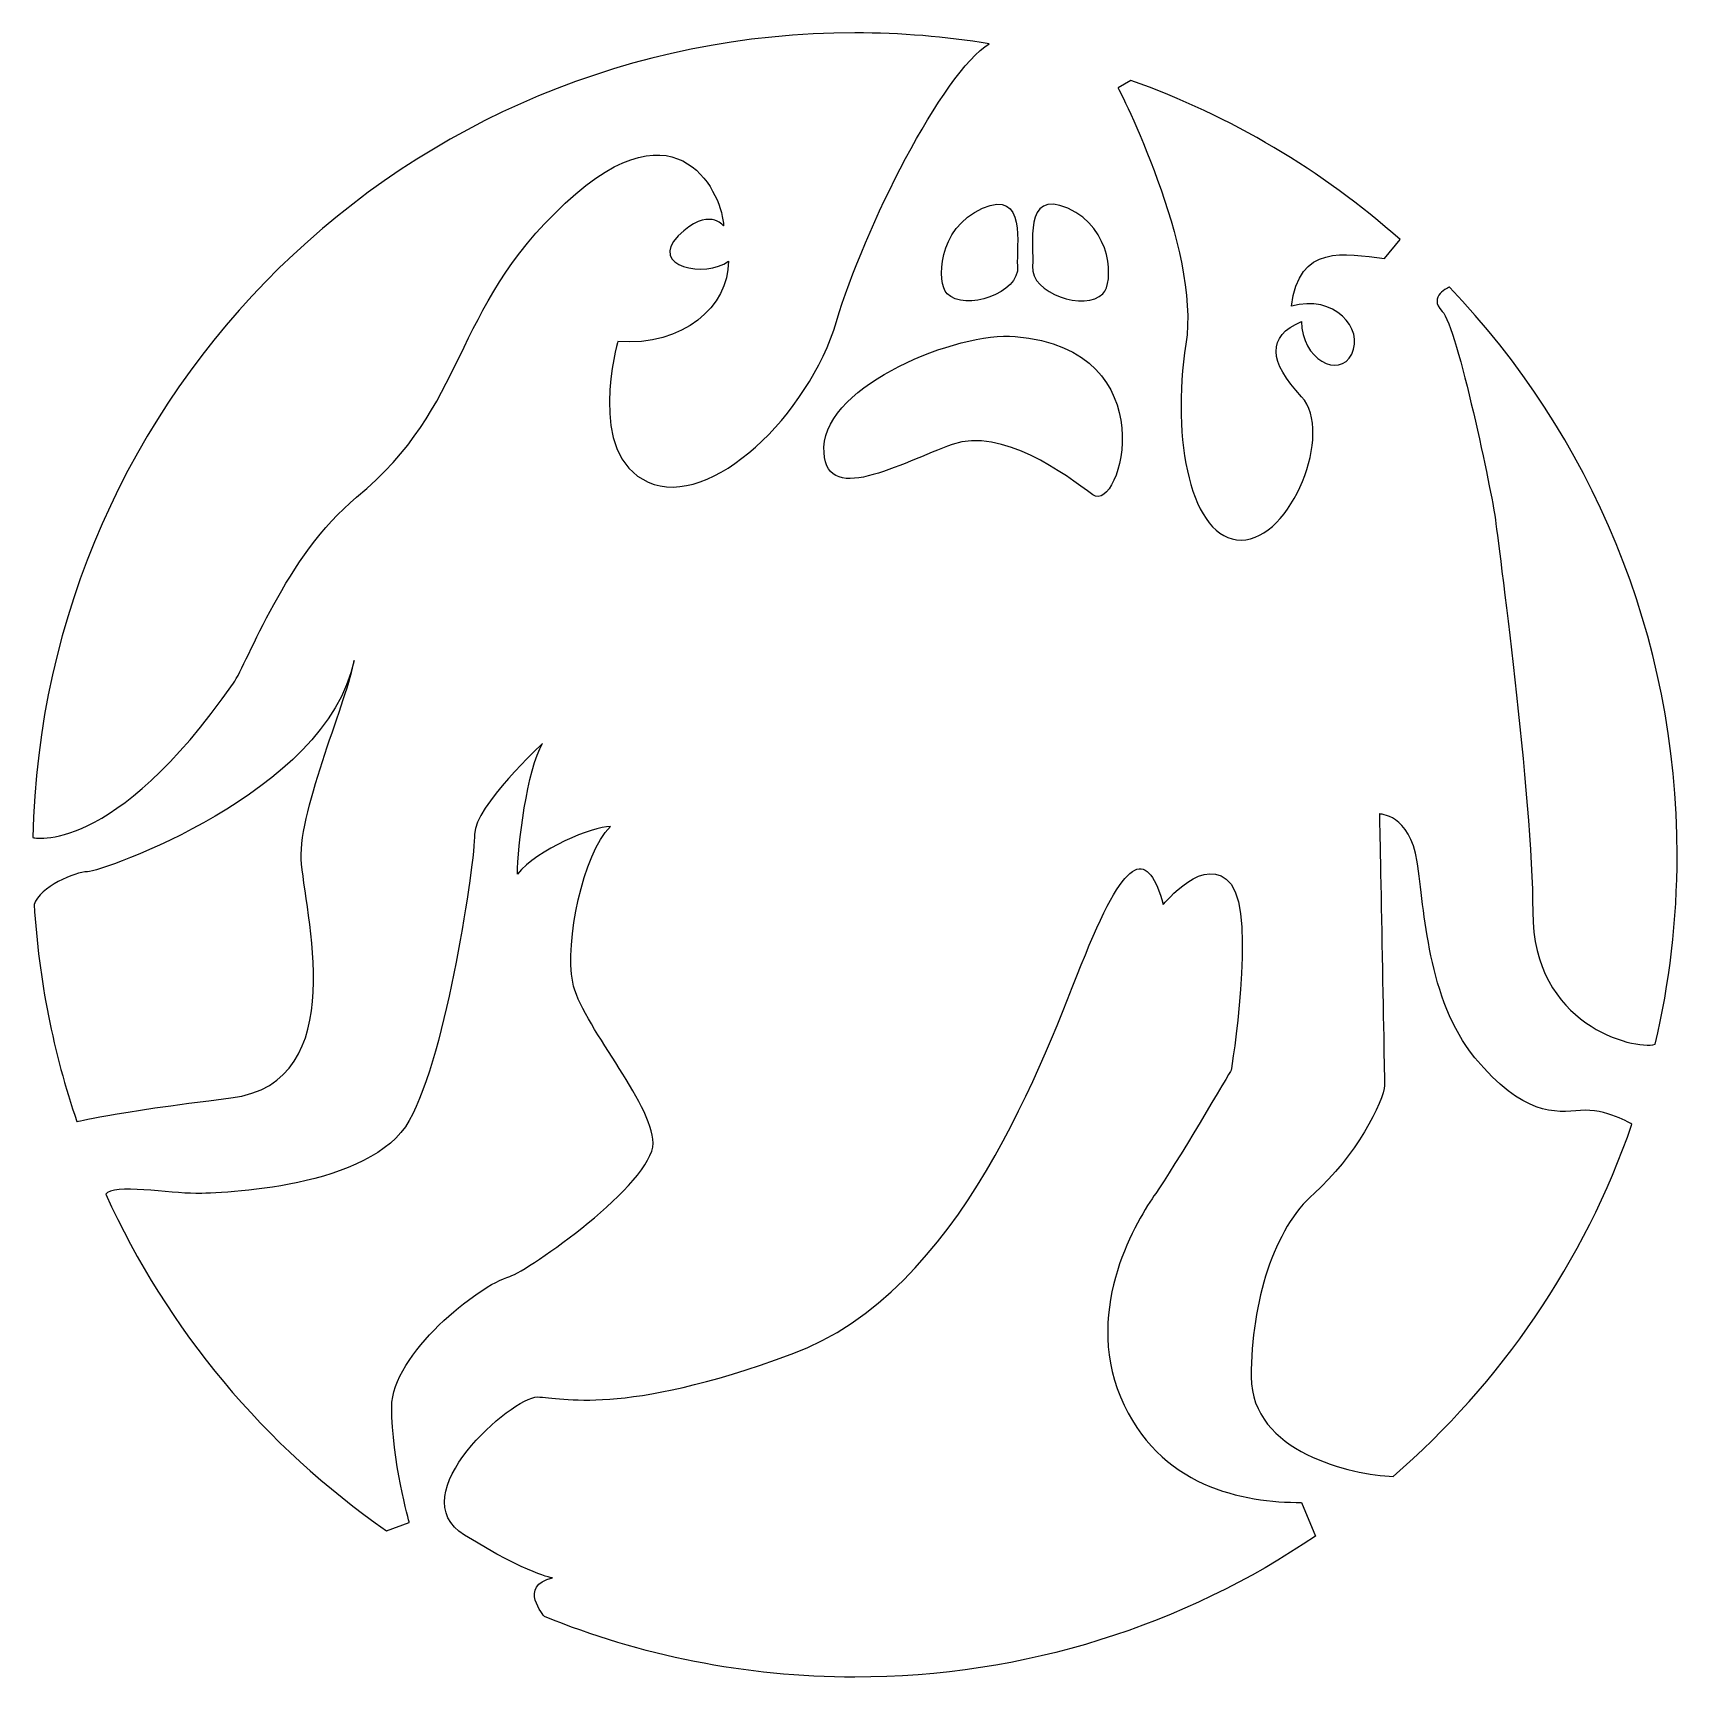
# Model space of a CAD drawing. Header units: centimetres. Extents: x -9.2 to 9.2, y -9.2 to 9.2.
import ezdxf

# ---------------------------------------------------------------- set-up
doc = ezdxf.new("R2010")
doc.units = ezdxf.units.CM
doc.header["$MEASUREMENT"] = 0
doc.layers.add('Camada 1', color=7, linetype='Continuous')

msp = doc.modelspace()

# ---------------------------------------------------------------- linework, layer by layer
at = {"layer": 'Camada 1'}
for points, knots in [([(-9.20515, 0.19525), (-9.10124, 5.18952), (-5.0202, 9.20616), (-0.00101, 9.20616), (-0.00101, 9.20616), (0.51149, 9.20616), (1.01422, 9.16428), (1.50394, 9.08376), (1.50394, 9.08376), (0.97554, 8.76134), (0.10318, 7.0166), (-0.20641, 5.97538), (-0.20641, 5.97538), (-0.51597, 4.93417), (-1.61346, 3.8648), (-2.31699, 4.17436), (-2.31699, 4.17436), (-3.02052, 4.48392), (-2.65468, 5.75027), (-2.65468, 5.75027), (-2.65468, 5.75027), (-1.92303, 5.69399), (-1.41648, 6.14423), (-1.41648, 6.65078), (-1.41648, 6.65078), (-1.66974, 6.4538), (-2.31699, 6.5945), (-1.9793, 6.93219), (-1.9793, 6.93219), (-1.64161, 7.26988), (-1.47276, 7.04474), (-1.47276, 7.04474), (-1.47276, 7.04474), (-1.47276, 7.3543), (-1.95118, 8.50807), (-3.24565, 7.298), (-3.24565, 7.298), (-4.54012, 6.08793), (-4.31994, 5.04166), (-5.58137, 4.0055), (-5.58137, 4.0055), (-6.36933, 3.35825), (-6.80203, 2.15059), (-6.9603, 1.92304), (-6.9603, 1.92304), (-8.31107, -0.01869), (-9.20515, 0.19525), (-9.20515, 0.19525)], [0, 0, 0, 0, 0.07692308, 0.07692308, 0.07692308, 0.07692308, 0.15384615, 0.15384615, 0.15384615, 0.15384615, 0.23076923, 0.23076923, 0.23076923, 0.23076923, 0.30769231, 0.30769231, 0.30769231, 0.30769231, 0.38461538, 0.38461538, 0.38461538, 0.38461538, 0.46153846, 0.46153846, 0.46153846, 0.46153846, 0.53846154, 0.53846154, 0.53846154, 0.53846154, 0.61538462, 0.61538462, 0.61538462, 0.61538462, 0.69230769, 0.69230769, 0.69230769, 0.69230769, 0.76923077, 0.76923077, 0.76923077, 0.76923077, 0.84615385, 0.84615385, 0.84615385, 0.84615385, 1, 1, 1, 1]), ([(3.08912, 8.67472), (4.20966, 8.27554), (5.2301, 7.66539), (6.10262, 6.89209), (6.10262, 6.89209), (6.10262, 6.89209), (5.92837, 6.67889), (5.92837, 6.67889), (5.92837, 6.67889), (5.4781, 6.73517), (4.97161, 6.84775), (4.88716, 6.14422), (4.88716, 6.14422), (5.36555, 6.28493), (5.70327, 5.89096), (5.56254, 5.60955), (5.56254, 5.60955), (5.42181, 5.32814), (4.99972, 5.55327), (4.99972, 5.97539), (4.99972, 5.97539), (4.60573, 5.80656), (4.63388, 5.52512), (4.99972, 5.13116), (4.99972, 5.13116), (5.36556, 4.7372), (4.88717, 3.52712), (4.32434, 3.52712), (4.32434, 3.52712), (3.76151, 3.52712), (3.53638, 4.65276), (3.70524, 5.72213), (3.70524, 5.72213), (3.8741, 6.7915), (2.94542, 8.59249), (2.94542, 8.59249), (2.94542, 8.59249), (2.94542, 8.59249), (3.08912, 8.67472), (3.08912, 8.67472)], [0, 0, 0, 0, 0.09090909, 0.09090909, 0.09090909, 0.09090909, 0.18181818, 0.18181818, 0.18181818, 0.18181818, 0.27272727, 0.27272727, 0.27272727, 0.27272727, 0.36363636, 0.36363636, 0.36363636, 0.36363636, 0.45454545, 0.45454545, 0.45454545, 0.45454545, 0.54545455, 0.54545455, 0.54545455, 0.54545455, 0.63636364, 0.63636364, 0.63636364, 0.63636364, 0.72727273, 0.72727273, 0.72727273, 0.72727273, 0.81818182, 0.81818182, 0.81818182, 0.81818182, 1, 1, 1, 1]), ([(1.81978, 6.59449), (1.79938, 6.8187), (1.93236, 7.46687), (1.42579, 7.24174), (1.42579, 7.24174), (0.91922, 7.01661), (0.91242, 6.40433), (1.0318, 6.28493), (1.0318, 6.28493), (1.2288, 6.08794), (1.84793, 6.28493), (1.81978, 6.59449)], [0, 0, 0, 0, 0.25, 0.25, 0.25, 0.25, 0.5, 0.5, 0.5, 0.5, 1, 1, 1, 1]), ([(1.98861, 6.59449), (2.00901, 6.8187), (1.87603, 7.46687), (2.3826, 7.24174), (2.3826, 7.24174), (2.88917, 7.01661), (2.89597, 6.40433), (2.77659, 6.28493), (2.77659, 6.28493), (2.57958, 6.08794), (1.96043, 6.28493), (1.98861, 6.59449)], [0, 0, 0, 0, 0.25, 0.25, 0.25, 0.25, 0.5, 0.5, 0.5, 0.5, 1, 1, 1, 1]), ([(6.65536, 6.35978), (8.23495, 4.70695), (9.20515, 2.46678), (9.20515, -0.00001), (9.20515, -0.00001), (9.20515, -0.72968), (9.12027, -1.43948), (8.95985, -2.12012), (8.95985, -2.12012), (8.71434, -2.18558), (7.5887, -1.90414), (7.5887, -0.63779), (7.5887, -0.63779), (7.5887, 0.62853), (7.19471, 3.55522), (7.16658, 3.78035), (7.16658, 3.78035), (7.13845, 4.00548), (6.74444, 5.91906), (6.57561, 6.08791), (6.57561, 6.08791), (6.40678, 6.25676), (6.65536, 6.35978), (6.65536, 6.35978)], [0, 0, 0, 0, 0.14285714, 0.14285714, 0.14285714, 0.14285714, 0.28571429, 0.28571429, 0.28571429, 0.28571429, 0.42857143, 0.42857143, 0.42857143, 0.42857143, 0.57142857, 0.57142857, 0.57142857, 0.57142857, 0.71428571, 0.71428571, 0.71428571, 0.71428571, 1, 1, 1, 1]), ([(1.7916, 5.80653), (1.14652, 5.85942), (-0.31898, 5.27183), (-0.34711, 4.56831), (-0.34711, 4.56831), (-0.37524, 3.86479), (0.52525, 4.39945), (1.0881, 4.59644), (1.0881, 4.59644), (1.65095, 4.79343), (2.35442, 4.25875), (2.66401, 4.03362), (2.66401, 4.03362), (2.9736, 3.80849), (3.50822, 5.66583), (1.7916, 5.80653)], [0, 0, 0, 0, 0.2, 0.2, 0.2, 0.2, 0.4, 0.4, 0.4, 0.4, 0.6, 0.6, 0.6, 0.6, 1, 1, 1, 1]), ([(-8.71233, -2.98539), (-8.9758, -2.2164), (-9.14032, -1.40148), (-9.19067, -0.5558), (-9.19067, -0.5558), (-9.12714, -0.35641), (-8.73315, -0.18755), (-8.59247, -0.18755), (-8.59247, -0.18755), (-8.45179, -0.18755), (-5.91907, 0.68483), (-5.6095, 2.17632), (-5.6095, 2.17632), (-5.66578, 1.78233), (-6.2286, 0.51601), (-6.20045, -0.04682), (-6.20045, -0.04682), (-6.1723, -0.60965), (-5.60948, -2.55139), (-6.98841, -2.72022), (-6.98841, -2.72022), (-8.36734, -2.88913), (-8.71233, -2.98539), (-8.71233, -2.98539)], [0, 0, 0, 0, 0.14285714, 0.14285714, 0.14285714, 0.14285714, 0.28571429, 0.28571429, 0.28571429, 0.28571429, 0.42857143, 0.42857143, 0.42857143, 0.42857143, 0.57142857, 0.57142857, 0.57142857, 0.57142857, 0.71428571, 0.71428571, 0.71428571, 0.71428571, 1, 1, 1, 1]), ([(-5.24603, -7.56694), (-6.60593, -6.62256), (-7.69908, -5.32102), (-8.3897, -3.79805), (-8.3897, -3.79805), (-8.31107, -3.67706), (-7.66382, -3.78964), (-7.3824, -3.78964), (-7.3824, -3.78964), (-7.10098, -3.78964), (-5.41252, -3.73336), (-4.99041, -2.97353), (-4.99041, -2.97353), (-4.5683, -2.2137), (-4.25873, -0.07499), (-4.25873, 0.23457), (-4.25873, 0.23457), (-4.25873, 0.54413), (-3.49893, 1.24766), (-3.49893, 1.24766), (-3.49893, 1.24766), (-3.66779, 0.96625), (-3.78034, 0.09389), (-3.78034, -0.21567), (-3.78034, -0.21567), (-3.55521, 0.06574), (-2.93611, 0.319), (-2.7391, 0.319), (-2.7391, 0.319), (-3.04866, 0.00944), (-3.24564, -0.97547), (-3.16122, -1.42574), (-3.16122, -1.42574), (-3.0768, -1.87601), (-2.26071, -2.77654), (-2.26071, -3.22679), (-2.26071, -3.22679), (-2.26071, -3.67704), (-3.66776, -4.66197), (-3.86475, -4.71827), (-3.86475, -4.71827), (-4.21651, -4.81881), (-5.1874, -5.59068), (-5.1874, -6.18163), (-5.1874, -6.18163), (-5.1874, -6.77258), (-4.99042, -7.4761), (-4.99042, -7.4761), (-4.99042, -7.4761), (-4.99042, -7.4761), (-5.24603, -7.56694), (-5.24603, -7.56694)], [0, 0, 0, 0, 0.07142857, 0.07142857, 0.07142857, 0.07142857, 0.14285714, 0.14285714, 0.14285714, 0.14285714, 0.21428571, 0.21428571, 0.21428571, 0.21428571, 0.28571429, 0.28571429, 0.28571429, 0.28571429, 0.35714286, 0.35714286, 0.35714286, 0.35714286, 0.42857143, 0.42857143, 0.42857143, 0.42857143, 0.5, 0.5, 0.5, 0.5, 0.57142857, 0.57142857, 0.57142857, 0.57142857, 0.64285714, 0.64285714, 0.64285714, 0.64285714, 0.71428571, 0.71428571, 0.71428571, 0.71428571, 0.78571429, 0.78571429, 0.78571429, 0.78571429, 0.85714286, 0.85714286, 0.85714286, 0.85714286, 1, 1, 1, 1]), ([(8.69976, -3.01597), (8.16559, -4.55722), (7.23344, -5.91255), (6.02625, -6.95898), (6.02625, -6.95898), (5.56254, -6.94141), (4.4369, -6.68815), (4.4369, -5.84389), (4.4369, -5.84389), (4.4369, -4.99963), (4.69016, -4.18355), (5.14043, -3.78956), (5.14043, -3.78956), (5.5907, -3.39557), (5.92836, -2.74832), (5.92836, -2.57949), (5.92836, -2.57949), (5.92836, -2.41066), (5.87208, 0.45975), (5.87208, 0.45975), (5.87208, 0.45975), (5.87208, 0.45975), (6.20977, 0.45975), (6.2942, -0.07492), (6.2942, -0.07492), (6.37863, -0.60962), (6.40675, -1.62268), (6.94145, -2.26993), (6.94145, -2.26993), (7.47615, -2.91718), (7.84199, -2.88903), (8.1234, -2.8609), (8.1234, -2.8609), (8.40481, -2.83277), (8.69976, -3.01597), (8.69976, -3.01597)], [0, 0, 0, 0, 0.1, 0.1, 0.1, 0.1, 0.2, 0.2, 0.2, 0.2, 0.3, 0.3, 0.3, 0.3, 0.4, 0.4, 0.4, 0.4, 0.5, 0.5, 0.5, 0.5, 0.6, 0.6, 0.6, 0.6, 0.7, 0.7, 0.7, 0.7, 0.8, 0.8, 0.8, 0.8, 1, 1, 1, 1]), ([(-3.47755, -8.52714), (-2.40488, -8.96492), (-1.23113, -9.20617), (-0.00103, -9.20617), (-0.00103, -9.20617), (1.91027, -9.20617), (3.68552, -8.62372), (5.15692, -7.62666), (5.15692, -7.62666), (5.15692, -7.62666), (4.9997, -7.25098), (4.9997, -7.25098), (4.9997, -7.25098), (4.35245, -7.25098), (3.39566, -7.08215), (2.97355, -6.06906), (2.97355, -6.06906), (2.55144, -5.05597), (3.17053, -4.07101), (3.36754, -3.78962), (3.36754, -3.78962), (3.56455, -3.50823), (4.21177, -2.41072), (4.21177, -2.41072), (4.21177, -2.41072), (4.21177, -2.41072), (4.49321, -0.69413), (4.21177, -0.32826), (4.21177, -0.32826), (3.93033, 0.03758), (3.45194, -0.55339), (3.45194, -0.55339), (3.45194, -0.55339), (3.28308, 0.03758), (3.05795, 0.06574), (2.57956, -1.11619), (2.57956, -1.11619), (2.10117, -2.29814), (1.20066, -4.88711), (-0.71294, -5.59064), (-0.71294, -5.59064), (-2.62654, -6.29417), (-3.27382, -6.06903), (-3.5552, -6.06903), (-3.5552, -6.06903), (-3.83658, -6.06903), (-5.10296, -7.16652), (-4.37128, -7.61679), (-4.37128, -7.61679), (-3.6396, -8.06706), (-3.38634, -8.09518), (-3.38634, -8.09518), (-3.38634, -8.09518), (-3.78034, -8.17966), (-3.47755, -8.52714), (-3.47755, -8.52714)], [0, 0, 0, 0, 0.06666667, 0.06666667, 0.06666667, 0.06666667, 0.13333333, 0.13333333, 0.13333333, 0.13333333, 0.2, 0.2, 0.2, 0.2, 0.26666667, 0.26666667, 0.26666667, 0.26666667, 0.33333333, 0.33333333, 0.33333333, 0.33333333, 0.4, 0.4, 0.4, 0.4, 0.46666667, 0.46666667, 0.46666667, 0.46666667, 0.53333333, 0.53333333, 0.53333333, 0.53333333, 0.6, 0.6, 0.6, 0.6, 0.66666667, 0.66666667, 0.66666667, 0.66666667, 0.73333333, 0.73333333, 0.73333333, 0.73333333, 0.8, 0.8, 0.8, 0.8, 0.86666667, 0.86666667, 0.86666667, 0.86666667, 1, 1, 1, 1])]:
    msp.add_open_spline(points, degree=3, knots=knots, dxfattribs=at)

doc.saveas('drawing.dxf')
